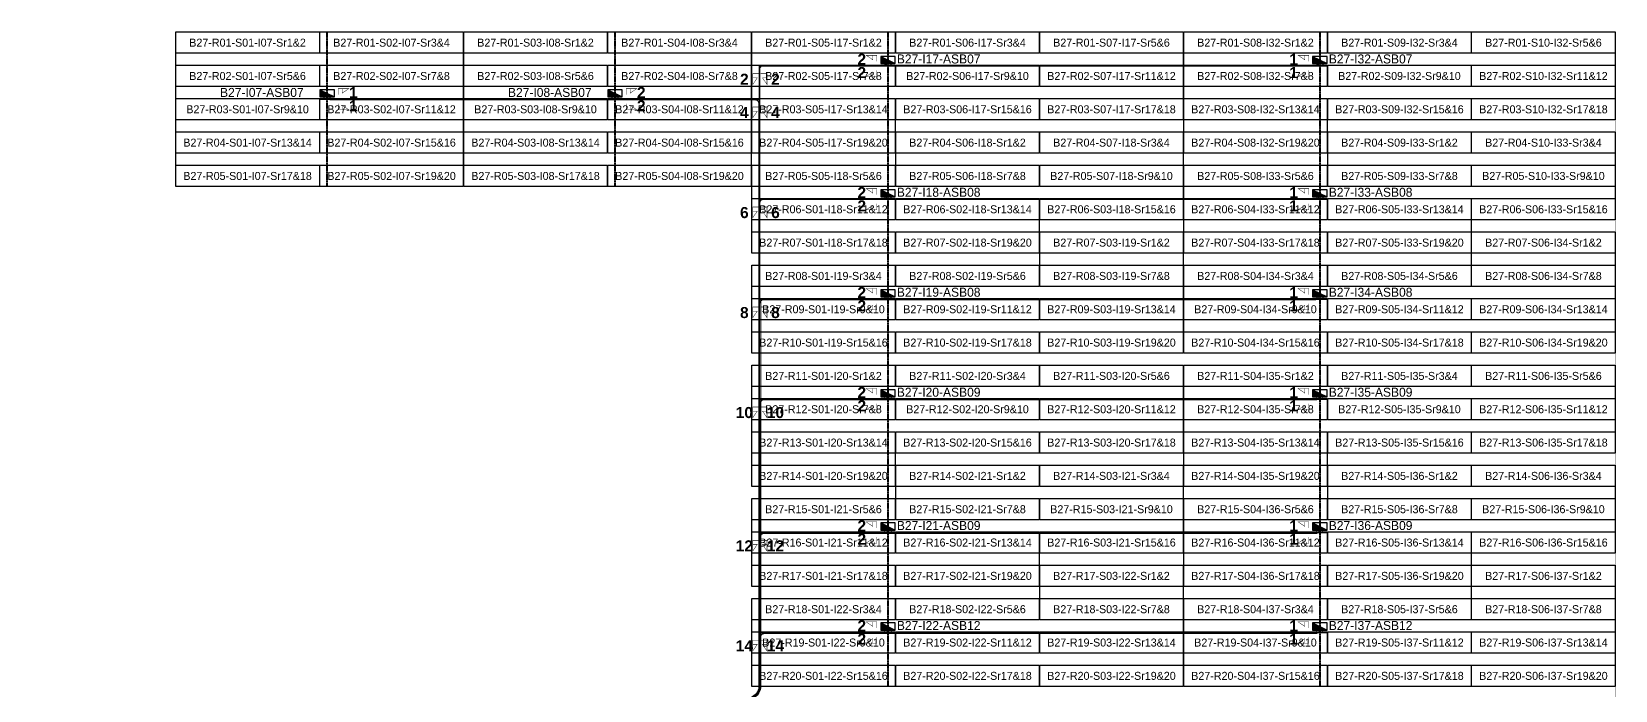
# Model space of a CAD drawing. Header units: metres. Extents: x 528964 to 529320, y 2673702 to 2674119.
# Drawn here: x 528963.6 to 529319.8, y 2673970.9 to 2674119.2 of the extents above; entities that cross this region are included whole.
import ezdxf
from ezdxf.enums import TextEntityAlignment as Align

# ---------------------------------------------------------------- set-up
doc = ezdxf.new("R2010")
doc.units = ezdxf.units.M
doc.linetypes.add('CENTER', pattern=[2, 1.25, -0.25, 0.25, -0.25])
doc.layers.add('Boundary-12.5 MW Block', color=6, linetype='Continuous', lineweight=9)
doc.layers.add('PILE', color=1, linetype='Continuous', lineweight=15)
for name, color, linetype in [('DC Trench BL-27', 40, 'Continuous'), ('E-Inverter Grouping', 2, 'Continuous'), ('Inverter Block-27', 7, 'Continuous'), ('LT Cable(AG) INV to LT Panel BL-27', 2, 'Continuous'), ('Messenger Wire Exc Link', 7, 'Continuous'), ('Messenger Wire-Block-27 (Master Path)', 30, 'Continuous'), ('Messenger Wire-Block-27 (MW Path)', 191, 'Continuous'), ('MMS Table Block-27', 8, 'Continuous'), ('Plan Line - DC BL-27', 40, 'Continuous'), ('Section Marking BL-27', 2, 'Continuous')]:
    doc.layers.add(name, color=color, linetype=linetype)
doc.styles.add('BoldTextStyle', font='arialbd.ttf')
doc.styles.get("Standard").update_dxf_attribs({"font": 'Adani Regular.ttf'})

# ---------------------------------------------------------------- blocks, each defined once
blk = doc.blocks.new('MMS Table (32.292 x 4.788)')
at = {"color": 0}
blk.add_lwpolyline([(0, -0.002), (0, 4.786), (32.292, 4.786), (32.292, -0.002)], close=True, dxfattribs=at)
at = {"color": 7}
blk.add_attdef('ID1', text='', height=1.8, dxfattribs=at).set_placement((16.146, 2.392), align=Align.MIDDLE_CENTER)
blk = doc.blocks.new('Inverter Block')
h = blk.add_hatch(color=0)
h.dxf.hatch_style = 1
h.paths.add_polyline_path([(-1.46, 2.27), (-1.46, 0.85), (1.46, 0.85)])
at = {"color": 0}
blk.add_lwpolyline([(1.46, 2.27), (-1.46, 2.27), (-1.46, 0.85), (1.46, 0.85)], close=True, dxfattribs=at)
blk.add_lwpolyline([(-1.46, 2.27), (1.46, 0.85)], dxfattribs=at)
at = {"layer": 'PILE'}
for centre in [(-0.61, 0.85), (0.61, 0.85)]:
    blk.add_circle(centre, 0.156, dxfattribs=at)
at = {"color": 7}
blk.add_attdef('ID', (-1.46, 3.01), '', height=1.8, dxfattribs=at)

msp = doc.modelspace()

# ---------------------------------------------------------------- linework, layer by layer
at = {"layer": 'Boundary-12.5 MW Block', "const_width": 0.05}
msp.add_lwpolyline([(528963.58, 2673916.58), (529028.37, 2673916.58), (529028.37, 2673924.08), (529102.74, 2673924.08), (529102.74, 2673960.7), (529125.54, 2673960.7), (529125.54, 2674084.29), (528995.98, 2674084.29), (528995.98, 2674119.08), (529319.8, 2674119.08), (529319.8, 2673701.79), (528963.58, 2673701.79)], close=True, dxfattribs=at)
at = {"layer": 'DC Trench BL-27', "color": 40, "const_width": 0.15}
for points in [[(529030.16, 2674119.08), (529029.85, 2674119.08), (529029.85, 2674084.29), (529030.16, 2674084.29)], [(529094.94, 2674119.08), (529094.64, 2674119.08), (529094.64, 2674084.29), (529094.94, 2674084.29)], [(529156.35, 2674119.08), (529156.05, 2674119.08), (529156.05, 2673971.79), (529156.35, 2673971.79)], [(529253.52, 2674119.08), (529253.22, 2674119.08), (529253.22, 2673971.79), (529253.52, 2673971.79)]]:
    msp.add_lwpolyline(points, close=True, dxfattribs=at)
at = {"layer": 'E-Inverter Grouping', "color": 3}
for points in [[(529060.66, 2674084.29), (528995.98, 2674084.29), (528995.98, 2674119.08), (529060.66, 2674119.08)], [(529125.44, 2674084.29), (529060.76, 2674084.29), (529060.76, 2674119.08), (529125.44, 2674119.08)], [(529222.62, 2674119.08), (529222.62, 2674099.29), (529157.84, 2674099.29), (529157.84, 2674091.79), (529125.54, 2674091.79), (529125.54, 2674119.08)], [(529319.8, 2674119.08), (529319.8, 2674099.29), (529255.01, 2674099.29), (529255.01, 2674091.79), (529222.72, 2674091.79), (529222.72, 2674119.08)], [(529222.62, 2674096.58), (529222.62, 2674076.79), (529190.23, 2674076.79), (529190.23, 2674069.29), (529125.54, 2674069.29), (529125.54, 2674089.08), (529157.94, 2674089.08), (529157.94, 2674096.58)], [(529319.8, 2674096.58), (529319.8, 2674076.79), (529287.4, 2674076.79), (529287.4, 2674069.29), (529222.72, 2674069.29), (529222.72, 2674089.08), (529255.11, 2674089.08), (529255.11, 2674096.58)], [(529222.62, 2674046.79), (529125.54, 2674046.79), (529125.54, 2674066.58), (529190.33, 2674066.58), (529190.33, 2674074.08), (529222.62, 2674074.08)], [(529319.8, 2674046.79), (529222.72, 2674046.79), (529222.72, 2674066.58), (529287.5, 2674066.58), (529287.5, 2674074.08), (529319.8, 2674074.08)], [(529222.62, 2674044.08), (529222.62, 2674024.29), (529157.84, 2674024.29), (529157.84, 2674016.79), (529125.54, 2674016.79), (529125.54, 2674044.08)], [(529319.8, 2674044.08), (529319.8, 2674024.29), (529255.01, 2674024.29), (529255.01, 2674016.79), (529222.72, 2674016.79), (529222.72, 2674044.08)], [(529222.62, 2674021.58), (529222.62, 2674001.79), (529190.23, 2674001.79), (529190.23, 2673994.29), (529125.54, 2673994.29), (529125.54, 2674014.08), (529157.94, 2674014.08), (529157.94, 2674021.58)], [(529319.8, 2674021.58), (529319.8, 2674001.79), (529287.4, 2674001.79), (529287.4, 2673994.29), (529222.72, 2673994.29), (529222.72, 2674014.08), (529255.11, 2674014.08), (529255.11, 2674021.58)], [(529222.62, 2673971.79), (529125.54, 2673971.79), (529125.54, 2673991.58), (529190.33, 2673991.58), (529190.33, 2673999.08), (529222.62, 2673999.08)], [(529319.8, 2673971.79), (529222.72, 2673971.79), (529222.72, 2673991.58), (529287.5, 2673991.58), (529287.5, 2673999.08), (529319.8, 2673999.08)]]:
    msp.add_lwpolyline(points, close=True, dxfattribs=at)
at = {"layer": 'LT Cable(AG) INV to LT Panel BL-27'}
for points in [[(529120.35, 2673945.54), (529116.07, 2673945.54, -0.144385), (529115.58, 2673945.69), (529113.9, 2673946.77, 0.144385), (529113.41, 2673946.92), (529107.2, 2673946.92, -0.414214), (529106.3, 2673947.82), (529106.3, 2673954.32, -0.234839), (529106.65, 2673955.03), (529126.66, 2673970.19, 0.129636), (529126.95, 2673970.55), (529127.2, 2673971.15, 0.102095), (529127.28, 2673971.5), (529127.28, 2674110.64, -0.414214), (529128.18, 2674111.54), (529155.3, 2674111.54, 0.414214), (529156.2, 2674112.44), (529156.2, 2674112.69)], [(529120.35, 2673945.57), (529116.07, 2673945.57, -0.144385), (529115.58, 2673945.71), (529113.9, 2673946.8, 0.144385), (529113.41, 2673946.94), (529107.22, 2673946.94, -0.414214), (529106.32, 2673947.84), (529106.32, 2673954.3, -0.234839), (529106.68, 2673955.02), (529126.68, 2673970.17, 0.129636), (529126.97, 2673970.53), (529127.23, 2673971.14, 0.102095), (529127.3, 2673971.5), (529127.3, 2674110.61, -0.414214), (529128.2, 2674111.51), (529252.47, 2674111.51, 0.414214), (529253.37, 2674112.41), (529253.37, 2674112.69)], [(529120.35, 2673945.49), (529116.07, 2673945.49, -0.144385), (529115.58, 2673945.64), (529113.9, 2673946.72, 0.144385), (529113.41, 2673946.87), (529107.15, 2673946.87, -0.414214), (529106.25, 2673947.77), (529106.25, 2673954.34, -0.234839), (529106.6, 2673955.06), (529126.62, 2673970.22, 0.129636), (529126.91, 2673970.58), (529127.15, 2673971.16, 0.102095), (529127.23, 2673971.51), (529127.23, 2674102.89, 0.414214), (529126.33, 2674103.79), (529030.91, 2674103.79, -0.414214), (529030.01, 2674104.69), (529030.01, 2674105.19)], [(529120.35, 2673945.52), (529116.07, 2673945.52, -0.144385), (529115.58, 2673945.66), (529113.9, 2673946.75, 0.144385), (529113.41, 2673946.89), (529107.17, 2673946.89, -0.414214), (529106.27, 2673947.79), (529106.27, 2673954.33, -0.234839), (529106.63, 2673955.05), (529126.64, 2673970.2, 0.129636), (529126.93, 2673970.56), (529127.18, 2673971.15, 0.102095), (529127.25, 2673971.51), (529127.25, 2674102.91, 0.414214), (529126.35, 2674103.81), (529095.69, 2674103.81, -0.414214), (529094.79, 2674104.71), (529094.79, 2674105.19)], [(529118.19, 2673945.59), (529116.07, 2673945.59, -0.144385), (529115.58, 2673945.74), (529113.9, 2673946.82, 0.144385), (529113.41, 2673946.97), (529107.25, 2673946.97, -0.414214), (529106.35, 2673947.87), (529106.35, 2673954.29, -0.234839), (529106.7, 2673955.01), (529126.7, 2673970.16, 0.129636), (529126.99, 2673970.52), (529127.25, 2673971.14, 0.102095), (529127.33, 2673971.49), (529127.33, 2674080.59, -0.414214), (529128.23, 2674081.49), (529155.3, 2674081.49, 0.414214), (529156.2, 2674082.39), (529156.2, 2674082.69)], [(529118.19, 2673945.62), (529116.07, 2673945.62, -0.144385), (529115.58, 2673945.76), (529113.9, 2673946.85, 0.144385), (529113.41, 2673946.99), (529107.27, 2673946.99, -0.414214), (529106.37, 2673947.89), (529106.37, 2673954.28, -0.234839), (529106.73, 2673955), (529126.72, 2673970.14, 0.129636), (529127.01, 2673970.5), (529127.28, 2673971.13, 0.102095), (529127.35, 2673971.49), (529127.35, 2674080.56, -0.414214), (529128.25, 2674081.46), (529252.47, 2674081.46, 0.414214), (529253.37, 2674082.36), (529253.37, 2674082.69)], [(529118.19, 2673945.64), (529116.07, 2673945.64, -0.144385), (529115.58, 2673945.79), (529113.9, 2673946.87, 0.144385), (529113.41, 2673947.02), (529107.3, 2673947.02, -0.414214), (529106.4, 2673947.92), (529106.4, 2673954.27, -0.234839), (529106.75, 2673954.98), (529126.75, 2673970.12, 0.129636), (529127.03, 2673970.48), (529127.3, 2673971.12, 0.102095), (529127.38, 2673971.48), (529127.38, 2674058.04, -0.414214), (529128.28, 2674058.94), (529155.3, 2674058.94, 0.414214), (529156.2, 2674059.84), (529156.2, 2674060.19)], [(529118.19, 2673945.67), (529116.07, 2673945.67, -0.144385), (529115.58, 2673945.81), (529113.9, 2673946.9, 0.144385), (529113.41, 2673947.04), (529107.32, 2673947.04, -0.414214), (529106.42, 2673947.94), (529106.42, 2673954.25, -0.234839), (529106.78, 2673954.97), (529126.77, 2673970.11, 0.129636), (529127.05, 2673970.47), (529127.33, 2673971.12, 0.102095), (529127.4, 2673971.48), (529127.4, 2674058.01, -0.414214), (529128.3, 2674058.91), (529252.47, 2674058.91, 0.414214), (529253.37, 2674059.81), (529253.37, 2674060.19)], [(529116.2, 2673945.69), (529116.07, 2673945.69, -0.144385), (529115.58, 2673945.84), (529113.9, 2673946.92, 0.144385), (529113.41, 2673947.07), (529107.35, 2673947.07, -0.414214), (529106.45, 2673947.97), (529106.45, 2673954.24, -0.234839), (529106.8, 2673954.96), (529126.79, 2673970.09, 0.129636), (529127.07, 2673970.45), (529127.35, 2673971.11, 0.102095), (529127.43, 2673971.47), (529127.43, 2674035.49, -0.414214), (529128.33, 2674036.39), (529155.3, 2674036.39, 0.414214), (529156.2, 2674037.29), (529156.2, 2674037.69)], [(529116.2, 2673945.72), (529116.07, 2673945.72, -0.144385), (529115.58, 2673945.86), (529113.9, 2673946.95, 0.144385), (529113.41, 2673947.09), (529107.37, 2673947.09, -0.414214), (529106.47, 2673947.99), (529106.47, 2673954.23, -0.234839), (529106.83, 2673954.95), (529126.81, 2673970.08, 0.129636), (529127.09, 2673970.44), (529127.38, 2673971.11, 0.102095), (529127.45, 2673971.47), (529127.45, 2674035.46, -0.414214), (529128.35, 2674036.36), (529252.47, 2674036.36, 0.414214), (529253.37, 2674037.26), (529253.37, 2674037.69)], [(529116.2, 2673945.74), (529116.07, 2673945.74, -0.144385), (529115.58, 2673945.89), (529113.9, 2673946.97, 0.144385), (529113.41, 2673947.12), (529107.4, 2673947.12, -0.414214), (529106.5, 2673948.02), (529106.5, 2673954.22, -0.234839), (529106.85, 2673954.93), (529126.83, 2673970.06, 0.129636), (529127.11, 2673970.42), (529127.4, 2673971.1, 0.102095), (529127.48, 2673971.46), (529127.48, 2674005.44, -0.414214), (529128.38, 2674006.34), (529155.3, 2674006.34, 0.414214), (529156.2, 2674007.24), (529156.2, 2674007.69)], [(529116.2, 2673945.77), (529116.07, 2673945.77, -0.144385), (529115.58, 2673945.91), (529113.9, 2673947, 0.144385), (529113.41, 2673947.14), (529107.42, 2673947.14, -0.414214), (529106.52, 2673948.04), (529106.52, 2673954.2, -0.234839), (529106.88, 2673954.92), (529126.85, 2673970.04, 0.129636), (529127.13, 2673970.41), (529127.43, 2673971.1, 0.102095), (529127.5, 2673971.46), (529127.5, 2674005.41, -0.414214), (529128.4, 2674006.31), (529252.47, 2674006.31, 0.414214), (529253.37, 2674007.21), (529253.37, 2674007.69)]]:
    msp.add_lwpolyline(points, format="xyb", dxfattribs=at)
at = {"layer": 'LT Cable(AG) INV to LT Panel BL-27', "color": 5}
for points in [[(529117.22, 2673946.1), (529116.61, 2673946.1, -0.092186), (529116.29, 2673946.16), (529113.83, 2673947.11, 0.092186), (529113.51, 2673947.17), (529107.45, 2673947.17, -0.414214), (529106.55, 2673948.07), (529106.55, 2673954.19, -0.234839), (529106.9, 2673954.91), (529126.87, 2673970.03, 0.129636), (529127.15, 2673970.39), (529127.45, 2673971.09, 0.102095), (529127.53, 2673971.45), (529127.53, 2673982.89, -0.414214), (529128.43, 2673983.79), (529155.3, 2673983.79, 0.414214), (529156.2, 2673984.69), (529156.2, 2673985.19)], [(529117.22, 2673946.12), (529116.62, 2673946.12, -0.092186), (529116.3, 2673946.18), (529113.84, 2673947.13, 0.092186), (529113.51, 2673947.19), (529107.47, 2673947.19, -0.414214), (529106.57, 2673948.09), (529106.57, 2673954.18, -0.234839), (529106.93, 2673954.9), (529126.89, 2673970.01, 0.129636), (529127.17, 2673970.37), (529127.48, 2673971.09, 0.102095), (529127.55, 2673971.45), (529127.55, 2673982.86, -0.414214), (529128.45, 2673983.76), (529252.47, 2673983.76, 0.414214), (529253.37, 2673984.66), (529253.37, 2673985.19)]]:
    msp.add_lwpolyline(points, format="xyb", dxfattribs=at)
at = {"layer": 'Messenger Wire Exc Link'}
msp.add_lwpolyline([(529126.93, 2673970.27), (529127.38, 2673971.3)], dxfattribs=at)
at = {"layer": 'Messenger Wire-Block-27 (Master Path)'}
for points in [[(529127.38, 2673971.3), (529127.38, 2674111.44)], [(529127.38, 2674111.44), (529255.01, 2674111.44)], [(529028.37, 2674103.94), (529127.38, 2674103.94)], [(529127.38, 2674081.44), (529255.01, 2674081.44)], [(529127.38, 2674058.94), (529255.01, 2674058.94)], [(529127.38, 2674036.44), (529255.01, 2674036.44)], [(529127.38, 2674006.44), (529255.01, 2674006.44)], [(529127.38, 2673983.94), (529255.01, 2673983.94)]]:
    msp.add_lwpolyline(points, dxfattribs=at)
at = {"layer": 'Messenger Wire-Block-27 (MW Path)', "const_width": 0.1}
for points in [[(529127.13, 2673971.3), (529127.13, 2674111.44)], [(529127.38, 2674111.44), (529255.01, 2674111.44)], [(529028.37, 2674103.94), (529127.38, 2674103.94)], [(529127.38, 2674081.44), (529255.01, 2674081.44)], [(529127.38, 2674058.94), (529255.01, 2674058.94)], [(529127.63, 2673971.3), (529127.63, 2674058.94)], [(529127.38, 2674036.44), (529255.01, 2674036.44)], [(529127.38, 2674006.44), (529255.01, 2674006.44)], [(529127.38, 2673983.94), (529255.01, 2673983.94)]]:
    msp.add_lwpolyline(points, dxfattribs=at)
at = {"layer": 'Plan Line - DC BL-27', "color": 6, "linetype": 'CENTER'}
for points in [[(529030.01, 2674119.08), (529030.01, 2674084.29)], [(529094.79, 2674119.08), (529094.79, 2674084.29)], [(529156.2, 2674119.08), (529156.2, 2673971.79)], [(529253.37, 2674119.08), (529253.37, 2673971.79)]]:
    msp.add_lwpolyline(points, dxfattribs=at)
at = {"layer": 'Section Marking BL-27', "color": 94, "lineweight": 35, "true_color": 0x00a500, "const_width": 0.1}
for points in [[(529153.7, 2674112.44), (529153.7, 2674113.83), (529151.3, 2674113.83), (529152.78, 2674112.82), (529152.78, 2674113.83)], [(529250.87, 2674112.44), (529250.87, 2674113.83), (529248.47, 2674113.83), (529249.95, 2674112.82), (529249.95, 2674113.83)], [(529127.18, 2674109.69), (529125.79, 2674109.69), (529125.79, 2674107.29), (529126.8, 2674108.77), (529125.79, 2674108.77)], [(529127.58, 2674109.69), (529128.97, 2674109.69), (529128.97, 2674107.29), (529127.96, 2674108.77), (529128.97, 2674108.77)], [(529153.7, 2674110.44), (529153.7, 2674109.05), (529151.3, 2674109.05), (529152.78, 2674110.06), (529152.78, 2674109.05)], [(529250.87, 2674110.44), (529250.87, 2674109.05), (529248.47, 2674109.05), (529249.95, 2674110.06), (529249.95, 2674109.05)], [(529032.51, 2674104.94), (529032.51, 2674106.33), (529034.91, 2674106.33), (529033.43, 2674105.32), (529033.43, 2674106.33)], [(529097.29, 2674104.94), (529097.29, 2674106.33), (529099.69, 2674106.33), (529098.21, 2674105.32), (529098.21, 2674106.33)], [(529032.51, 2674102.94), (529032.51, 2674101.55), (529034.91, 2674101.55), (529033.43, 2674102.56), (529033.43, 2674101.55)], [(529097.29, 2674102.94), (529097.29, 2674101.55), (529099.69, 2674101.55), (529098.21, 2674102.56), (529098.21, 2674101.55)], [(529127.18, 2674102.19), (529125.79, 2674102.19), (529125.79, 2674099.79), (529126.8, 2674101.27), (529125.79, 2674101.27)], [(529127.58, 2674102.19), (529128.97, 2674102.19), (529128.97, 2674099.79), (529127.96, 2674101.27), (529128.97, 2674101.27)], [(529153.7, 2674082.44), (529153.7, 2674083.83), (529151.3, 2674083.83), (529152.78, 2674082.82), (529152.78, 2674083.83)], [(529250.87, 2674082.44), (529250.87, 2674083.83), (529248.47, 2674083.83), (529249.95, 2674082.82), (529249.95, 2674083.83)], [(529127.18, 2674079.69), (529125.79, 2674079.69), (529125.79, 2674077.29), (529126.8, 2674078.77), (529125.79, 2674078.77)], [(529127.58, 2674079.69), (529128.97, 2674079.69), (529128.97, 2674077.29), (529127.96, 2674078.77), (529128.97, 2674078.77)], [(529153.7, 2674080.44), (529153.7, 2674079.05), (529151.3, 2674079.05), (529152.78, 2674080.06), (529152.78, 2674079.05)], [(529250.87, 2674080.44), (529250.87, 2674079.05), (529248.47, 2674079.05), (529249.95, 2674080.06), (529249.95, 2674079.05)], [(529153.7, 2674059.94), (529153.7, 2674061.33), (529151.3, 2674061.33), (529152.78, 2674060.32), (529152.78, 2674061.33)], [(529250.87, 2674059.94), (529250.87, 2674061.33), (529248.47, 2674061.33), (529249.95, 2674060.32), (529249.95, 2674061.33)], [(529127.18, 2674057.19), (529125.79, 2674057.19), (529125.79, 2674054.79), (529126.8, 2674056.27), (529125.79, 2674056.27)], [(529127.58, 2674057.19), (529128.97, 2674057.19), (529128.97, 2674054.79), (529127.96, 2674056.27), (529128.97, 2674056.27)], [(529153.7, 2674057.94), (529153.7, 2674056.55), (529151.3, 2674056.55), (529152.78, 2674057.56), (529152.78, 2674056.55)], [(529250.87, 2674057.94), (529250.87, 2674056.55), (529248.47, 2674056.55), (529249.95, 2674057.56), (529249.95, 2674056.55)], [(529153.7, 2674037.44), (529153.7, 2674038.83), (529151.3, 2674038.83), (529152.78, 2674037.82), (529152.78, 2674038.83)], [(529250.87, 2674037.44), (529250.87, 2674038.83), (529248.47, 2674038.83), (529249.95, 2674037.82), (529249.95, 2674038.83)], [(529153.7, 2674035.44), (529153.7, 2674034.05), (529151.3, 2674034.05), (529152.78, 2674035.06), (529152.78, 2674034.05)], [(529250.87, 2674035.44), (529250.87, 2674034.05), (529248.47, 2674034.05), (529249.95, 2674035.06), (529249.95, 2674034.05)], [(529127.18, 2674034.69), (529125.79, 2674034.69), (529125.79, 2674032.29), (529126.8, 2674033.77), (529125.79, 2674033.77)], [(529127.58, 2674034.69), (529128.97, 2674034.69), (529128.97, 2674032.29), (529127.96, 2674033.77), (529128.97, 2674033.77)], [(529153.7, 2674007.44), (529153.7, 2674008.83), (529151.3, 2674008.83), (529152.78, 2674007.82), (529152.78, 2674008.83)], [(529250.87, 2674007.44), (529250.87, 2674008.83), (529248.47, 2674008.83), (529249.95, 2674007.82), (529249.95, 2674008.83)], [(529127.18, 2674004.69), (529125.79, 2674004.69), (529125.79, 2674002.29), (529126.8, 2674003.77), (529125.79, 2674003.77)], [(529127.58, 2674004.69), (529128.97, 2674004.69), (529128.97, 2674002.29), (529127.96, 2674003.77), (529128.97, 2674003.77)], [(529153.7, 2674005.44), (529153.7, 2674004.05), (529151.3, 2674004.05), (529152.78, 2674005.06), (529152.78, 2674004.05)], [(529250.87, 2674005.44), (529250.87, 2674004.05), (529248.47, 2674004.05), (529249.95, 2674005.06), (529249.95, 2674004.05)], [(529153.7, 2673984.94), (529153.7, 2673986.33), (529151.3, 2673986.33), (529152.78, 2673985.32), (529152.78, 2673986.33)], [(529250.87, 2673984.94), (529250.87, 2673986.33), (529248.47, 2673986.33), (529249.95, 2673985.32), (529249.95, 2673986.33)], [(529127.18, 2673982.19), (529125.79, 2673982.19), (529125.79, 2673979.79), (529126.8, 2673981.27), (529125.79, 2673981.27)], [(529127.58, 2673982.19), (529128.97, 2673982.19), (529128.97, 2673979.79), (529127.96, 2673981.27), (529128.97, 2673981.27)], [(529153.7, 2673982.94), (529153.7, 2673981.55), (529151.3, 2673981.55), (529152.78, 2673982.56), (529152.78, 2673981.55)], [(529250.87, 2673982.94), (529250.87, 2673981.55), (529248.47, 2673981.55), (529249.95, 2673982.56), (529249.95, 2673981.55)]]:
    msp.add_lwpolyline(points, dxfattribs=at)

# ---------------------------------------------------------------- block references
at = {"layer": 'Inverter Block-27'}
ref = msp.add_blockref('Inverter Block', (529156.2, 2674111.03), dxfattribs=dict(at, xscale=1.124999999976148, yscale=1.124999999976148, zscale=1.124999999976148))
ref.add_attrib('ID', 'B27-I17-ASB07', (529158.19, 2674112), dxfattribs={"layer": '0', "color": 7, "height": 2.025})
ref = msp.add_blockref('Inverter Block', (529253.37, 2674111.03), dxfattribs=dict(at, xscale=1.124999999976148, yscale=1.124999999976148, zscale=1.124999999976148))
ref.add_attrib('ID', 'B27-I32-ASB07', (529255.36, 2674112), dxfattribs={"layer": '0', "color": 7, "height": 2.025})
ref = msp.add_blockref('Inverter Block', (529030.01, 2674103.53), dxfattribs=dict(at, xscale=1.124999999976148, yscale=1.124999999976148, zscale=1.124999999976148))
ref.add_attrib('ID', 'B27-I07-ASB07', (529005.93, 2674104.46), dxfattribs={"layer": '0', "color": 7, "height": 2.025})
ref = msp.add_blockref('Inverter Block', (529094.79, 2674103.53), dxfattribs=dict(at, xscale=1.124999999976148, yscale=1.124999999976148, zscale=1.124999999976148))
ref.add_attrib('ID', 'B27-I08-ASB07', (529070.71, 2674104.46), dxfattribs={"layer": '0', "color": 7, "height": 2.025})
ref = msp.add_blockref('Inverter Block', (529156.2, 2674081.03), dxfattribs=dict(at, xscale=1.124999999976148, yscale=1.124999999976148, zscale=1.124999999976148))
ref.add_attrib('ID', 'B27-I18-ASB08', (529158.19, 2674082), dxfattribs={"layer": '0', "color": 7, "height": 2.025})
ref = msp.add_blockref('Inverter Block', (529253.37, 2674081.03), dxfattribs=dict(at, xscale=1.124999999976148, yscale=1.124999999976148, zscale=1.124999999976148))
ref.add_attrib('ID', 'B27-I33-ASB08', (529255.36, 2674082), dxfattribs={"layer": '0', "color": 7, "height": 2.025})
ref = msp.add_blockref('Inverter Block', (529156.2, 2674058.53), dxfattribs=dict(at, xscale=1.124999999976148, yscale=1.124999999976148, zscale=1.124999999976148))
ref.add_attrib('ID', 'B27-I19-ASB08', (529158.19, 2674059.5), dxfattribs={"layer": '0', "color": 7, "height": 2.025})
ref = msp.add_blockref('Inverter Block', (529253.37, 2674058.53), dxfattribs=dict(at, xscale=1.124999999976148, yscale=1.124999999976148, zscale=1.124999999976148))
ref.add_attrib('ID', 'B27-I34-ASB08', (529255.36, 2674059.5), dxfattribs={"layer": '0', "color": 7, "height": 2.025})
ref = msp.add_blockref('Inverter Block', (529156.2, 2674036.03), dxfattribs=dict(at, xscale=1.124999999976148, yscale=1.124999999976148, zscale=1.124999999976148))
ref.add_attrib('ID', 'B27-I20-ASB09', (529158.19, 2674037), dxfattribs={"layer": '0', "color": 7, "height": 2.025})
ref = msp.add_blockref('Inverter Block', (529253.37, 2674036.03), dxfattribs=dict(at, xscale=1.124999999976148, yscale=1.124999999976148, zscale=1.124999999976148))
ref.add_attrib('ID', 'B27-I35-ASB09', (529255.36, 2674037), dxfattribs={"layer": '0', "color": 7, "height": 2.025})
ref = msp.add_blockref('Inverter Block', (529156.2, 2674006.03), dxfattribs=dict(at, xscale=1.124999999976148, yscale=1.124999999976148, zscale=1.124999999976148))
ref.add_attrib('ID', 'B27-I21-ASB09', (529158.19, 2674007), dxfattribs={"layer": '0', "color": 7, "height": 2.025})
ref = msp.add_blockref('Inverter Block', (529253.37, 2674006.03), dxfattribs=dict(at, xscale=1.124999999976148, yscale=1.124999999976148, zscale=1.124999999976148))
ref.add_attrib('ID', 'B27-I36-ASB09', (529255.36, 2674007), dxfattribs={"layer": '0', "color": 7, "height": 2.025})
ref = msp.add_blockref('Inverter Block', (529156.2, 2673983.53), dxfattribs=dict(at, xscale=1.124999999976148, yscale=1.124999999976148, zscale=1.124999999976148))
ref.add_attrib('ID', 'B27-I22-ASB12', (529158.19, 2673984.5), dxfattribs={"layer": '0', "color": 7, "height": 2.025})
ref = msp.add_blockref('Inverter Block', (529253.37, 2673983.53), dxfattribs=dict(at, xscale=1.124999999976148, yscale=1.124999999976148, zscale=1.124999999976148))
ref.add_attrib('ID', 'B27-I37-ASB12', (529255.36, 2673984.5), dxfattribs={"layer": '0', "color": 7, "height": 2.025})
at = {"layer": 'MMS Table Block-27'}
for p, values in [((528995.98, 2674114.29), {'ID1': 'B27-R01-S01-I07-Sr1&2'}), ((529028.37, 2674114.29), {'ID1': 'B27-R01-S02-I07-Sr3&4'}), ((529060.76, 2674114.29), {'ID1': 'B27-R01-S03-I08-Sr1&2'}), ((529093.15, 2674114.29), {'ID1': 'B27-R01-S04-I08-Sr3&4'}), ((529125.54, 2674114.29), {'ID1': 'B27-R01-S05-I17-Sr1&2'}), ((529157.94, 2674114.29), {'ID1': 'B27-R01-S06-I17-Sr3&4'}), ((529190.33, 2674114.29), {'ID1': 'B27-R01-S07-I17-Sr5&6'}), ((529222.72, 2674114.29), {'ID1': 'B27-R01-S08-I32-Sr1&2'}), ((529255.11, 2674114.29), {'ID1': 'B27-R01-S09-I32-Sr3&4'}), ((529287.5, 2674114.29), {'ID1': 'B27-R01-S10-I32-Sr5&6'}), ((528995.98, 2674106.79), {'ID1': 'B27-R02-S01-I07-Sr5&6'}), ((529028.37, 2674106.79), {'ID1': 'B27-R02-S02-I07-Sr7&8'}), ((529060.76, 2674106.79), {'ID1': 'B27-R02-S03-I08-Sr5&6'}), ((529093.15, 2674106.79), {'ID1': 'B27-R02-S04-I08-Sr7&8'}), ((529125.54, 2674106.79), {'ID1': 'B27-R02-S05-I17-Sr7&8'}), ((529157.94, 2674106.79), {'ID1': 'B27-R02-S06-I17-Sr9&10'}), ((529190.33, 2674106.79), {'ID1': 'B27-R02-S07-I17-Sr11&12'}), ((529222.72, 2674106.79), {'ID1': 'B27-R02-S08-I32-Sr7&8'}), ((529255.11, 2674106.79), {'ID1': 'B27-R02-S09-I32-Sr9&10'}), ((529287.5, 2674106.79), {'ID1': 'B27-R02-S10-I32-Sr11&12'}), ((528995.98, 2674099.29), {'ID1': 'B27-R03-S01-I07-Sr9&10'}), ((529028.37, 2674099.29), {'ID1': 'B27-R03-S02-I07-Sr11&12'}), ((529060.76, 2674099.29), {'ID1': 'B27-R03-S03-I08-Sr9&10'}), ((529093.15, 2674099.29), {'ID1': 'B27-R03-S04-I08-Sr11&12'}), ((529125.54, 2674099.29), {'ID1': 'B27-R03-S05-I17-Sr13&14'}), ((529157.94, 2674099.29), {'ID1': 'B27-R03-S06-I17-Sr15&16'}), ((529190.33, 2674099.29), {'ID1': 'B27-R03-S07-I17-Sr17&18'}), ((529222.72, 2674099.29), {'ID1': 'B27-R03-S08-I32-Sr13&14'}), ((529255.11, 2674099.29), {'ID1': 'B27-R03-S09-I32-Sr15&16'}), ((529287.5, 2674099.29), {'ID1': 'B27-R03-S10-I32-Sr17&18'}), ((528995.98, 2674091.79), {'ID1': 'B27-R04-S01-I07-Sr13&14'}), ((529028.37, 2674091.79), {'ID1': 'B27-R04-S02-I07-Sr15&16'}), ((529060.76, 2674091.79), {'ID1': 'B27-R04-S03-I08-Sr13&14'}), ((529093.15, 2674091.79), {'ID1': 'B27-R04-S04-I08-Sr15&16'}), ((529125.54, 2674091.79), {'ID1': 'B27-R04-S05-I17-Sr19&20'}), ((529157.94, 2674091.79), {'ID1': 'B27-R04-S06-I18-Sr1&2'}), ((529190.33, 2674091.79), {'ID1': 'B27-R04-S07-I18-Sr3&4'}), ((529222.72, 2674091.79), {'ID1': 'B27-R04-S08-I32-Sr19&20'}), ((529255.11, 2674091.79), {'ID1': 'B27-R04-S09-I33-Sr1&2'}), ((529287.5, 2674091.79), {'ID1': 'B27-R04-S10-I33-Sr3&4'}), ((528995.98, 2674084.29), {'ID1': 'B27-R05-S01-I07-Sr17&18'}), ((529028.37, 2674084.29), {'ID1': 'B27-R05-S02-I07-Sr19&20'}), ((529060.76, 2674084.29), {'ID1': 'B27-R05-S03-I08-Sr17&18'}), ((529093.15, 2674084.29), {'ID1': 'B27-R05-S04-I08-Sr19&20'}), ((529125.54, 2674084.29), {'ID1': 'B27-R05-S05-I18-Sr5&6'}), ((529157.94, 2674084.29), {'ID1': 'B27-R05-S06-I18-Sr7&8'}), ((529190.33, 2674084.29), {'ID1': 'B27-R05-S07-I18-Sr9&10'}), ((529222.72, 2674084.29), {'ID1': 'B27-R05-S08-I33-Sr5&6'}), ((529255.11, 2674084.29), {'ID1': 'B27-R05-S09-I33-Sr7&8'}), ((529287.5, 2674084.29), {'ID1': 'B27-R05-S10-I33-Sr9&10'}), ((529125.54, 2674076.79), {'ID1': 'B27-R06-S01-I18-Sr11&12'}), ((529157.94, 2674076.79), {'ID1': 'B27-R06-S02-I18-Sr13&14'}), ((529190.33, 2674076.79), {'ID1': 'B27-R06-S03-I18-Sr15&16'}), ((529222.72, 2674076.79), {'ID1': 'B27-R06-S04-I33-Sr11&12'}), ((529255.11, 2674076.79), {'ID1': 'B27-R06-S05-I33-Sr13&14'}), ((529287.5, 2674076.79), {'ID1': 'B27-R06-S06-I33-Sr15&16'}), ((529125.54, 2674069.29), {'ID1': 'B27-R07-S01-I18-Sr17&18'}), ((529157.94, 2674069.29), {'ID1': 'B27-R07-S02-I18-Sr19&20'}), ((529190.33, 2674069.29), {'ID1': 'B27-R07-S03-I19-Sr1&2'}), ((529222.72, 2674069.29), {'ID1': 'B27-R07-S04-I33-Sr17&18'}), ((529255.11, 2674069.29), {'ID1': 'B27-R07-S05-I33-Sr19&20'}), ((529287.5, 2674069.29), {'ID1': 'B27-R07-S06-I34-Sr1&2'}), ((529125.54, 2674061.79), {'ID1': 'B27-R08-S01-I19-Sr3&4'}), ((529157.94, 2674061.79), {'ID1': 'B27-R08-S02-I19-Sr5&6'}), ((529190.33, 2674061.79), {'ID1': 'B27-R08-S03-I19-Sr7&8'}), ((529222.72, 2674061.79), {'ID1': 'B27-R08-S04-I34-Sr3&4'}), ((529255.11, 2674061.79), {'ID1': 'B27-R08-S05-I34-Sr5&6'}), ((529287.5, 2674061.79), {'ID1': 'B27-R08-S06-I34-Sr7&8'}), ((529125.54, 2674054.29), {'ID1': 'B27-R09-S01-I19-Sr9&10'}), ((529157.94, 2674054.29), {'ID1': 'B27-R09-S02-I19-Sr11&12'}), ((529190.33, 2674054.29), {'ID1': 'B27-R09-S03-I19-Sr13&14'}), ((529222.72, 2674054.29), {'ID1': 'B27-R09-S04-I34-Sr9&10'}), ((529255.11, 2674054.29), {'ID1': 'B27-R09-S05-I34-Sr11&12'}), ((529287.5, 2674054.29), {'ID1': 'B27-R09-S06-I34-Sr13&14'}), ((529125.54, 2674046.79), {'ID1': 'B27-R10-S01-I19-Sr15&16'}), ((529157.94, 2674046.79), {'ID1': 'B27-R10-S02-I19-Sr17&18'}), ((529190.33, 2674046.79), {'ID1': 'B27-R10-S03-I19-Sr19&20'}), ((529222.72, 2674046.79), {'ID1': 'B27-R10-S04-I34-Sr15&16'}), ((529255.11, 2674046.79), {'ID1': 'B27-R10-S05-I34-Sr17&18'}), ((529287.5, 2674046.79), {'ID1': 'B27-R10-S06-I34-Sr19&20'}), ((529125.54, 2674039.29), {'ID1': 'B27-R11-S01-I20-Sr1&2'}), ((529157.94, 2674039.29), {'ID1': 'B27-R11-S02-I20-Sr3&4'}), ((529190.33, 2674039.29), {'ID1': 'B27-R11-S03-I20-Sr5&6'}), ((529222.72, 2674039.29), {'ID1': 'B27-R11-S04-I35-Sr1&2'}), ((529255.11, 2674039.29), {'ID1': 'B27-R11-S05-I35-Sr3&4'}), ((529287.5, 2674039.29), {'ID1': 'B27-R11-S06-I35-Sr5&6'}), ((529125.54, 2674031.79), {'ID1': 'B27-R12-S01-I20-Sr7&8'}), ((529157.94, 2674031.79), {'ID1': 'B27-R12-S02-I20-Sr9&10'}), ((529190.33, 2674031.79), {'ID1': 'B27-R12-S03-I20-Sr11&12'}), ((529222.72, 2674031.79), {'ID1': 'B27-R12-S04-I35-Sr7&8'}), ((529255.11, 2674031.79), {'ID1': 'B27-R12-S05-I35-Sr9&10'}), ((529287.5, 2674031.79), {'ID1': 'B27-R12-S06-I35-Sr11&12'}), ((529125.54, 2674024.29), {'ID1': 'B27-R13-S01-I20-Sr13&14'}), ((529157.94, 2674024.29), {'ID1': 'B27-R13-S02-I20-Sr15&16'}), ((529190.33, 2674024.29), {'ID1': 'B27-R13-S03-I20-Sr17&18'}), ((529222.72, 2674024.29), {'ID1': 'B27-R13-S04-I35-Sr13&14'}), ((529255.11, 2674024.29), {'ID1': 'B27-R13-S05-I35-Sr15&16'}), ((529287.5, 2674024.29), {'ID1': 'B27-R13-S06-I35-Sr17&18'}), ((529125.54, 2674016.79), {'ID1': 'B27-R14-S01-I20-Sr19&20'}), ((529157.94, 2674016.79), {'ID1': 'B27-R14-S02-I21-Sr1&2'}), ((529190.33, 2674016.79), {'ID1': 'B27-R14-S03-I21-Sr3&4'}), ((529222.72, 2674016.79), {'ID1': 'B27-R14-S04-I35-Sr19&20'}), ((529255.11, 2674016.79), {'ID1': 'B27-R14-S05-I36-Sr1&2'}), ((529287.5, 2674016.79), {'ID1': 'B27-R14-S06-I36-Sr3&4'}), ((529125.54, 2674009.29), {'ID1': 'B27-R15-S01-I21-Sr5&6'}), ((529157.94, 2674009.29), {'ID1': 'B27-R15-S02-I21-Sr7&8'}), ((529190.33, 2674009.29), {'ID1': 'B27-R15-S03-I21-Sr9&10'}), ((529222.72, 2674009.29), {'ID1': 'B27-R15-S04-I36-Sr5&6'}), ((529255.11, 2674009.29), {'ID1': 'B27-R15-S05-I36-Sr7&8'}), ((529287.5, 2674009.29), {'ID1': 'B27-R15-S06-I36-Sr9&10'}), ((529125.54, 2674001.79), {'ID1': 'B27-R16-S01-I21-Sr11&12'}), ((529157.94, 2674001.79), {'ID1': 'B27-R16-S02-I21-Sr13&14'}), ((529190.33, 2674001.79), {'ID1': 'B27-R16-S03-I21-Sr15&16'}), ((529222.72, 2674001.79), {'ID1': 'B27-R16-S04-I36-Sr11&12'}), ((529255.11, 2674001.79), {'ID1': 'B27-R16-S05-I36-Sr13&14'}), ((529287.5, 2674001.79), {'ID1': 'B27-R16-S06-I36-Sr15&16'}), ((529125.54, 2673994.29), {'ID1': 'B27-R17-S01-I21-Sr17&18'}), ((529157.94, 2673994.29), {'ID1': 'B27-R17-S02-I21-Sr19&20'}), ((529190.33, 2673994.29), {'ID1': 'B27-R17-S03-I22-Sr1&2'}), ((529222.72, 2673994.29), {'ID1': 'B27-R17-S04-I36-Sr17&18'}), ((529255.11, 2673994.29), {'ID1': 'B27-R17-S05-I36-Sr19&20'}), ((529287.5, 2673994.29), {'ID1': 'B27-R17-S06-I37-Sr1&2'}), ((529125.54, 2673986.79), {'ID1': 'B27-R18-S01-I22-Sr3&4'}), ((529157.94, 2673986.79), {'ID1': 'B27-R18-S02-I22-Sr5&6'}), ((529190.33, 2673986.79), {'ID1': 'B27-R18-S03-I22-Sr7&8'}), ((529222.72, 2673986.79), {'ID1': 'B27-R18-S04-I37-Sr3&4'}), ((529255.11, 2673986.79), {'ID1': 'B27-R18-S05-I37-Sr5&6'}), ((529287.5, 2673986.79), {'ID1': 'B27-R18-S06-I37-Sr7&8'}), ((529125.54, 2673979.29), {'ID1': 'B27-R19-S01-I22-Sr9&10'}), ((529157.94, 2673979.29), {'ID1': 'B27-R19-S02-I22-Sr11&12'}), ((529190.33, 2673979.29), {'ID1': 'B27-R19-S03-I22-Sr13&14'}), ((529222.72, 2673979.29), {'ID1': 'B27-R19-S04-I37-Sr9&10'}), ((529255.11, 2673979.29), {'ID1': 'B27-R19-S05-I37-Sr11&12'}), ((529287.5, 2673979.29), {'ID1': 'B27-R19-S06-I37-Sr13&14'}), ((529125.54, 2673971.79), {'ID1': 'B27-R20-S01-I22-Sr15&16'}), ((529157.94, 2673971.79), {'ID1': 'B27-R20-S02-I22-Sr17&18'}), ((529190.33, 2673971.79), {'ID1': 'B27-R20-S03-I22-Sr19&20'}), ((529222.72, 2673971.79), {'ID1': 'B27-R20-S04-I37-Sr15&16'}), ((529255.11, 2673971.79), {'ID1': 'B27-R20-S05-I37-Sr17&18'}), ((529287.5, 2673971.79), {'ID1': 'B27-R20-S06-I37-Sr19&20'})]:
    msp.add_blockref('MMS Table (32.292 x 4.788)', p, dxfattribs=at).add_auto_attribs(values)

# ---------------------------------------------------------------- texts
at = {"color": 7}
for s, p in [('B27-I07-ASB07', (529005.93, 2674104.46)), ('B27-I08-ASB07', (529070.71, 2674104.46))]:
    msp.add_text(s, height=2.025, dxfattribs=at).set_placement(p)
at = {"layer": 'Section Marking BL-27', "color": 94, "true_color": 0x00a500, "style": 'BoldTextStyle'}
for s, p in [('2', (529150.3, 2674112.94)), ('1', (529247.47, 2674112.94)), ('2', (529123.88, 2674108.44)), ('2', (529130.88, 2674108.44)), ('2', (529150.3, 2674109.94)), ('1', (529247.47, 2674109.94)), ('1', (529035.91, 2674105.44)), ('2', (529100.69, 2674105.44)), ('1', (529035.91, 2674102.44)), ('2', (529100.69, 2674102.44)), ('4', (529123.88, 2674100.94)), ('4', (529130.88, 2674100.94)), ('2', (529150.3, 2674082.94)), ('2', (529150.3, 2674079.94)), ('1', (529247.47, 2674082.94)), ('6', (529123.88, 2674078.44)), ('6', (529130.88, 2674078.44)), ('1', (529247.47, 2674079.94)), ('2', (529150.3, 2674060.44)), ('1', (529247.47, 2674060.44)), ('8', (529123.88, 2674055.94)), ('8', (529130.88, 2674055.94)), ('2', (529150.3, 2674057.44)), ('1', (529247.47, 2674057.44)), ('2', (529150.3, 2674037.94)), ('1', (529247.47, 2674037.94)), ('2', (529150.3, 2674034.94)), ('1', (529247.47, 2674034.94)), ('10', (529123.88, 2674033.44)), ('10', (529130.88, 2674033.44)), ('2', (529150.3, 2674007.94)), ('1', (529247.47, 2674007.94)), ('12', (529123.88, 2674003.44)), ('12', (529130.88, 2674003.44)), ('2', (529150.3, 2674004.94)), ('1', (529247.47, 2674004.94)), ('2', (529150.3, 2673985.44)), ('1', (529247.47, 2673985.44)), ('14', (529123.88, 2673980.94)), ('14', (529130.88, 2673980.94)), ('2', (529150.3, 2673982.44)), ('1', (529247.47, 2673982.44))]:
    msp.add_text(s, height=2.5, dxfattribs=at).set_placement(p, align=Align.MIDDLE_CENTER)

doc.saveas('drawing.dxf')
